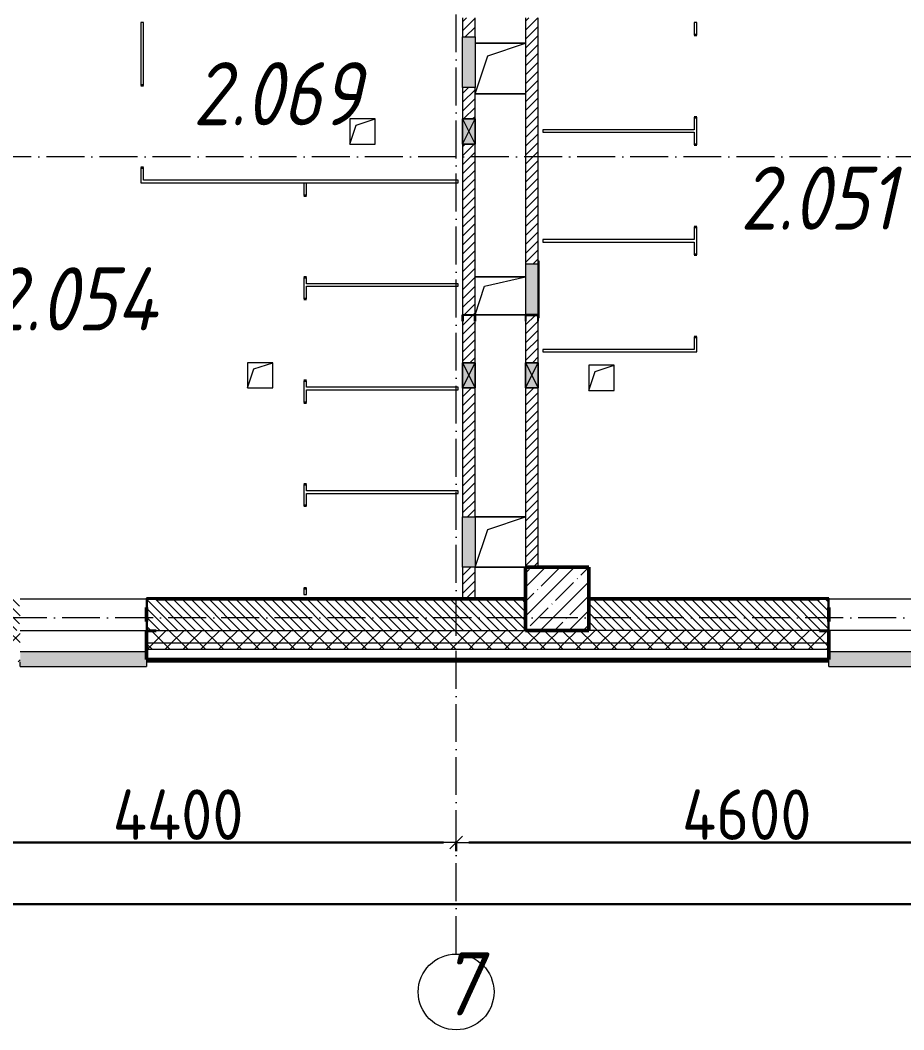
# Model space of a CAD drawing. Header units: millimetres. Extents: x -213536 to 1564669, y -45299 to 942238.
# Drawn here: x 550683 to 557676, y 566461 to 574458 of the extents above; entities that cross this region are included whole.
import ezdxf

# ---------------------------------------------------------------- set-up
doc = ezdxf.new("R2010")
doc.units = ezdxf.units.MM
doc.linetypes.add('50_200_ШТРИХ_1Т_ш5_п1_п1_', pattern=[700, 500, -100, 0, -100])
for name, color, linetype, lineweight in [('3.1) ЖБ окна 1.2 м', 102, 'Continuous', 30), ('A-____-____-DIMS', 7, 'Continuous', 9), ('A-DETL-GENF-OTLN', 7, 'Continuous', 9), ('A-DOOR-OPNG-MCUT', 7, 'Continuous', 35), ('A-FLOR-____-OTLN', 7, 'Continuous', 9), ('A-GENM-____-MCUT', 7, 'Continuous', 25), ('A-GENM-____-OTLN', 7, 'Continuous', 9), ('A-GENM-____-OTLN-1', 7, 'Continuous', 25), ('A-GLAZ-____-OTLN', 7, 'Continuous', 9), ('A-WALL-____-MCUT-2', 7, 'Continuous', 50), ('A-WALL-____-MCUT-3', 7, 'Continuous', 9), ('A-WALL-____-OTLN', 7, 'Continuous', 9), ('A-WALL-____-PATT-1', 7, 'Continuous', 9), ('A-WALL-FNSH-MCUT-1', 7, 'Continuous', 9), ('S-COLS-____-MCUT', 7, 'Continuous', 50), ('S-COLS-____-OTLN', 7, 'Continuous', 9), ('S-GRID-____-IDEN', 7, 'Continuous', 9), ('S-GRID-____-OTLN-1', 7, '50_200_ШТРИХ_1Т_ш5_п1_п1_', 9), ('Марки помещений', 7, 'Continuous', 9)]:
    doc.layers.add(name, color=color, linetype=linetype, lineweight=lineweight)
doc.layers.add('A-DOOR-____-OTLN-1', color=7, linetype='Continuous', lineweight=9, true_color=0xffffff)
doc.layers.add('A-GLAZ-____-OTLN-1', color=7, linetype='Continuous', lineweight=9, true_color=0xc0c0c0)
doc.styles.add('ISOCPEUR_I', font='isocpeui.ttf', dxfattribs={"width": 0.9, "height": 2.5})
doc.styles.add('ISOCPEUR_I_3', font='isocpeui.ttf', dxfattribs={"width": 0.85, "height": 2.2})
doc.styles.add('СПДС', font='isocpeur.ttf', dxfattribs={"width": 0.9})
doc.dimstyles.new('Размера А3', dxfattribs={"dimtxt": 200, "dimasz": 100, "dimexe": 70, "dimexo": 100, "dimgap": 20, "dimtad": 1, "dimdec": 0, "dimrnd": 10, "dimzin": 0, "dimdsep": 46, "dimtxsty": 'СПДС', "dimblk": 'ARROWHEAD_6', "dimcen": 1, "dimclrd": 256, "dimclre": 256, "dimclrt": 256, "dimazin": 0, "dimtfac": 1, "dimtdec": 0, "dimtmove": 2, "dimatfit": 3, "dimfxl": 1, "dimtolj": 1, "dimtzin": 0, "dimarcsym": 0})
pattern_1 = [(135, (544282.637, 571544.04), (-35.35534, -35.35534), [])]
pattern_2 = [(45, (544282.64, 571544.04), (-70.71068, 70.71068), []), (135, (544282.64, 571544.04), (-70.71068, -70.71068), [])]
pattern_3 = [(45, (544282.637, 571544.04), (-35.35534, 35.35534), [])]

# ---------------------------------------------------------------- blocks, each defined once
blk = doc.blocks.new('BSC_Колонна _Прямоугольная - 500х500-V64-АР1_План отверстий 2 этажа в осях 1-64_А-ГГ')
at = {"layer": 'S-COLS-____-OTLN'}
h = blk.add_hatch(dxfattribs=at)
h.set_pattern_fill('FP_93', color=256, style=0, pattern_type=2)
h.set_pattern_definition([(45, (-10650, 1668.96), (-114.0493, 114.0493), []), (45, (-10535.95, 1668.96), (-114.0493, 114.0493), [201.612, -40.322, 3.353, -36.97])])
h.paths.add_polyline_path([(-250, -250), (250, -250), (250, 250), (-250, 250)], flags=0)
at = {"layer": 'S-COLS-____-MCUT'}
for p, q in [((250, 250), (-250, 250)), ((-250, 250), (-250, -250)), ((250, -250), (250, 250)), ((-250, -250), (250, -250))]:
    blk.add_line(p, q, dxfattribs=at)
blk = doc.blocks.new('DOR_ДУ_распашная__1Ст_Прямоугольная_ШЕР - Вн_650х2100h_Кабинки С_у-17949503-АР1_План отверстий 2 этажа в осях 1-64_А-ГГ')
at = {"layer": 'A-DOOR-OPNG-MCUT'}
for p, q in [((-325, 10), (-325, -10)), ((325, -10), (325, 10))]:
    blk.add_line(p, q, dxfattribs=at)
blk = doc.blocks.new('DOR_ДУ_распашная__1Ст_Прямоугольная_ШЕР - Вн_650х2100h_Кабинки С_у-19996353-АР1_План отверстий 2 этажа в осях 1-64_А-ГГ')
at = {"layer": 'A-DOOR-OPNG-MCUT'}
for p, q in [((-325, 10), (-325, -10)), ((325, -10), (325, 10))]:
    blk.add_line(p, q, dxfattribs=at)
blk = doc.blocks.new('DOR_ДУ_распашная__1Ст_Прямоугольная_ШЕР - Вн_650х2100h_Кабинки С_у-17949507-АР1_План отверстий 2 этажа в осях 1-64_А-ГГ')
at = {"layer": 'A-DOOR-OPNG-MCUT'}
for p, q in [((-325, -10), (-325, 10)), ((325, 10), (325, -10))]:
    blk.add_line(p, q, dxfattribs=at)
blk = doc.blocks.new('Фахверк_СКБ_Уголок - 250_2700-27497298-АР1_План отверстий 2 этажа в осях 1-64_А-ГГ')
at = {"layer": 'A-GENM-____-MCUT'}
for p, q in [((200, 181), (125, 181)), ((125, 181), (125, 106)), ((131, 106), (131, 175)), ((131, 175), (200, 175)), ((200, 175), (200, 181)), ((125, 106), (131, 106)), ((131, -6), (125, -6)), ((125, -6), (125, -81)), ((131, -75), (131, -6)), ((200, -75), (131, -75)), ((200, -81), (200, -75)), ((125, -81), (200, -81))]:
    blk.add_line(p, q, dxfattribs=at)
blk = doc.blocks.new('154_Фахверк_СКБ_Швеллер - Тип_100_3960-28331862-АР1_План отверстий 2 этажа в осях 1-64_А-ГГ')
at = {"layer": 'A-GENM-____-MCUT'}
for p, q in [((175, 50), (125, 50)), ((125, 50), (125, -50)), ((128, 47), (175, 47)), ((128, -47), (128, 47)), ((175, 47), (175, 50)), ((125, -50), (175, -50)), ((175, -47), (128, -47)), ((175, -50), (175, -47))]:
    blk.add_line(p, q, dxfattribs=at)
blk = doc.blocks.new('154_Фахверк_СКБ_Швеллер - Тип_100_3960-28333271-АР1_План отверстий 2 этажа в осях 1-64_А-ГГ')
at = {"layer": 'A-GENM-____-MCUT'}
for p, q in [((125, 50), (175, 50)), ((125, -50), (125, 50)), ((128, 47), (128, -47)), ((175, 47), (128, 47)), ((175, 50), (175, 47)), ((175, -50), (125, -50)), ((128, -47), (175, -47)), ((175, -47), (175, -50))]:
    blk.add_line(p, q, dxfattribs=at)
blk = doc.blocks.new('AR_Отверстие Ниша - Лючок-32405868-АР1_План отверстий 2 этажа в осях 1-64_А-ГГ')
at = {"layer": 'A-GLAZ-____-OTLN'}
blk.add_hatch(color=256, dxfattribs=at).paths.add_polyline_path([(-200, -50), (200, -50), (200, 50), (-200, 50), (-200, -47)], flags=0)
for p, q in [((200, 50), (-200, 50)), ((200, -50), (200, 50)), ((-200, -50), (200, -50))]:
    blk.add_line(p, q, dxfattribs=at)
blk = doc.blocks.new('Л_Общий_Лючок - Лючок-29677405-АР1_План отверстий 2 этажа в осях 1-64_А-ГГ')
at = {"layer": 'A-GLAZ-____-OTLN-1'}
blk.add_hatch(color=256, dxfattribs=at).paths.add_polyline_path([(400, 0), (424, 0), (424, 6), (-24, 6), (-24, 0), (0, 0)], flags=0)
at = {"layer": 'A-GLAZ-____-OTLN'}
for p, q in [((424, 6), (-24, 6)), ((-24, 6), (-24, 0)), ((424, 6), (424, 0))]:
    blk.add_line(p, q, dxfattribs=at)
blk = doc.blocks.new('AR_Отверстие Ниша - Лючок-32405936-АР1_План отверстий 2 этажа в осях 1-64_А-ГГ')
at = {"layer": 'A-GLAZ-____-OTLN'}
blk.add_hatch(color=256, dxfattribs=at).paths.add_polyline_path([(-200, -50), (200, -50), (200, 50), (-200, 50)], flags=0)
for p, q in [((-200, 50), (200, 50)), ((-200, -50), (-200, 50)), ((200, 50), (200, -50)), ((200, -50), (-200, -50))]:
    blk.add_line(p, q, dxfattribs=at)
blk = doc.blocks.new('AR_Отверстие Ниша - Лючок-32405898-АР1_План отверстий 2 этажа в осях 1-64_А-ГГ')
at = {"layer": 'A-GLAZ-____-OTLN'}
blk.add_hatch(color=256, dxfattribs=at).paths.add_polyline_path([(-200, -50), (200, -50), (200, 50), (-200, 50)], flags=0)
for p, q in [((-200, 50), (200, 50)), ((-200, -50), (-200, 50)), ((200, 50), (200, -50)), ((200, -50), (-200, -50))]:
    blk.add_line(p, q, dxfattribs=at)
blk = doc.blocks.new('AR_Отверстие прямоугольное _в стене_ - AR_Отверстие прямоугольное _в стене__ВК-32402728-АР1_План отверстий 2 этажа в осях 1-64_А-ГГ')
at = {"layer": 'A-GLAZ-____-OTLN'}
blk.add_hatch(color=256, dxfattribs=at).paths.add_polyline_path([(-100, -50), (100, -50), (100, 50), (-100, 50)], flags=0)
at = {"layer": 'A-DETL-GENF-OTLN'}
for p, q in [((-100, -50), (-100, 50)), ((-100, 50), (100, 50)), ((100, 50), (-100, -50)), ((-100, 50), (100, -50)), ((100, 50), (-100, 50)), ((-100, 50), (-100, -50)), ((100, 50), (100, -50)), ((100, -50), (100, 50)), ((100, -50), (-100, -50)), ((-100, -50), (100, -50))]:
    blk.add_line(p, q, dxfattribs=at)
blk = doc.blocks.new('AR_Отверстие прямоугольное _в стене_ - AR_Отверстие прямоугольное _в стене__ВК-32402434-АР1_План отверстий 2 этажа в осях 1-64_А-ГГ')
at = {"layer": 'A-GLAZ-____-OTLN'}
blk.add_hatch(color=256, dxfattribs=at).paths.add_polyline_path([(-100, -50), (100, -50), (100, 50), (-100, 50)], flags=0)
at = {"layer": 'A-DETL-GENF-OTLN'}
for p, q in [((-100, -50), (-100, 50)), ((-100, 50), (100, 50)), ((100, 50), (-100, -50)), ((-100, 50), (100, -50)), ((100, 50), (-100, 50)), ((-100, 50), (-100, -50)), ((100, 50), (100, -50)), ((100, -50), (100, 50)), ((100, -50), (-100, -50)), ((-100, -50), (100, -50))]:
    blk.add_line(p, q, dxfattribs=at)
blk = doc.blocks.new('AR_Отверстие прямоугольное _в плите_ - AR_Отверстие прямоугольное _в плите_-30459207-АР1_План отверстий 2 этажа в осях 1-64_А-ГГ')
at = {"layer": 'A-GENM-____-OTLN'}
for p, q in [((100, 100), (-100, 100)), ((-100, 100), (-100, -100)), ((-50, 50), (100, 100)), ((100, -100), (100, 100)), ((-100, -100), (-50, 50)), ((-100, -100), (100, -100))]:
    blk.add_line(p, q, dxfattribs=at)
blk = doc.blocks.new('AR_Отверстие прямоугольное _в плите_ - AR_Отверстие прямоугольное _в плите_-30459211-АР1_План отверстий 2 этажа в осях 1-64_А-ГГ')
at = {"layer": 'A-GENM-____-OTLN'}
for p, q in [((200, 200), (-200, 200)), ((-100, 100), (200, 200)), ((-200, -200), (-100, 100)), ((-200, -200), (200, -200))]:
    blk.add_line(p, q, dxfattribs=at)
blk = doc.blocks.new('AR_Отверстие прямоугольное _в плите_ - AR_Отверстие прямоугольное _в плите_-30459214-АР1_План отверстий 2 этажа в осях 1-64_А-ГГ')
at = {"layer": 'A-GENM-____-OTLN'}
for p, q in [((200, 150), (-200, 150)), ((-125, 75), (200, 150)), ((-200, -150), (-125, 75)), ((-200, -150), (200, -150))]:
    blk.add_line(p, q, dxfattribs=at)
blk = doc.blocks.new('Отлив_СКБ - Отлив витража_120_НВФ-31885283-АР1_План отверстий 2 этажа в осях 1-64_А-ГГ')
at = {"layer": 'A-GLAZ-____-OTLN-1'}
for points in [[(0, -2), (1000, -2), (1000, 0), (0, 0)], [(0, -120), (1000, -120), (1000, -2), (0, -2), (0, -85.5)]]:
    blk.add_hatch(color=256, dxfattribs=at).paths.add_polyline_path(points, flags=0)
at = {"layer": 'A-GLAZ-____-OTLN'}
for p, q in [((0, 0), (1000, 0)), ((1000, -2), (0, -2)), ((0, -120), (0, -83)), ((0, -120), (1000, -120)), ((1000, -83), (1000, -120))]:
    blk.add_line(p, q, dxfattribs=at)
blk = doc.blocks.new('Ось сетки - Круг_Ø6_00__ISO-2_5_0_9K_-25732049-АР1_План отверстий 2 этажа в осях 1-64_А-ГГ')
at = {"layer": 'S-GRID-____-IDEN'}
blk.add_circle((0, 0), 3, dxfattribs=at)
blk = doc.blocks.new('ARROWHEAD_6')
at = {"color": 0, "linetype": 'Continuous'}
for p, q in [((0, 0), (-1, 0)), ((-0.5, -0.5), (0.5, 0.5))]:
    blk.add_line(p, q, dxfattribs=at)
blk = doc.blocks.new('*D5507')
at = {"layer": 'A-____-____-DIMS', "lineweight": -2, "transparency": 16777216}
for p, q in [((-10141.7, 455423.5), (-10141.7, 455347.4)), ((-10041.7, 455417.4), (-5841.7, 455417.4)), ((-5741.7, 455423.5), (-5741.7, 455347.4))]:
    blk.add_line(p, q, dxfattribs=at)
at = {"layer": 'Defpoints', "color": 0, "lineweight": 30, "transparency": 16777216}
for p in [(-10141.7, 455523.5), (-5741.7, 455523.5), (-5741.7, 455417.4)]:
    blk.add_point(p, dxfattribs=at)
at = {"layer": 'A-____-____-DIMS', "lineweight": -2, "transparency": 16777216, "xscale": 100, "yscale": 100, "zscale": 100, "rotation": 180}
blk.add_blockref('ARROWHEAD_6', (-10141.7, 455417.4), dxfattribs=at)
at = {"layer": 'A-____-____-DIMS', "lineweight": -2, "transparency": 16777216, "xscale": 100, "yscale": 100, "zscale": 100}
blk.add_blockref('ARROWHEAD_6', (-5741.7, 455417.4), dxfattribs=at)
at = {"layer": 'A-____-____-DIMS', "transparency": 16777216, "insert": (-7941.7, 455637.4), "char_height": 400, "attachment_point": 5, "style": 'СПДС'}
blk.add_mtext('\\A1;4400', dxfattribs=at)
blk = doc.blocks.new('*D5508')
at = {"layer": 'A-____-____-DIMS', "lineweight": -2, "transparency": 16777216}
for p, q in [((-5741.7, 455423.5), (-5741.7, 455347.4)), ((-5641.7, 455417.4), (-1241.7, 455417.4)), ((-1141.7, 455423.5), (-1141.7, 455347.4))]:
    blk.add_line(p, q, dxfattribs=at)
at = {"layer": 'Defpoints', "color": 0, "lineweight": 30, "transparency": 16777216}
for p in [(-5741.7, 455523.5), (-1141.7, 455523.5), (-1141.7, 455417.4)]:
    blk.add_point(p, dxfattribs=at)
at = {"layer": 'A-____-____-DIMS', "lineweight": -2, "transparency": 16777216, "xscale": 100, "yscale": 100, "zscale": 100, "rotation": 180}
blk.add_blockref('ARROWHEAD_6', (-5741.7, 455417.4), dxfattribs=at)
at = {"layer": 'A-____-____-DIMS', "lineweight": -2, "transparency": 16777216, "xscale": 100, "yscale": 100, "zscale": 100}
blk.add_blockref('ARROWHEAD_6', (-1141.7, 455417.4), dxfattribs=at)
at = {"layer": 'A-____-____-DIMS', "transparency": 16777216, "insert": (-3441.7, 455637.4), "char_height": 400, "attachment_point": 5, "style": 'СПДС'}
blk.add_mtext('\\A1;4600', dxfattribs=at)
blk = doc.blocks.new('*D5624')
at = {"layer": 'A-____-____-DIMS', "lineweight": -2, "transparency": 16777216}
for p, q in [((-17941.7, 454935.3), (-17941.7, 454859.2)), ((-17841.7, 454929.2), (85458.3, 454929.2)), ((85558.3, 454935.3), (85558.3, 454859.2))]:
    blk.add_line(p, q, dxfattribs=at)
at = {"layer": 'Defpoints', "color": 0, "lineweight": 30, "transparency": 16777216}
for p in [(-17941.7, 455035.3), (85558.3, 455035.3), (85558.3, 454929.2)]:
    blk.add_point(p, dxfattribs=at)
at = {"layer": 'A-____-____-DIMS', "lineweight": -2, "transparency": 16777216, "xscale": 100, "yscale": 100, "zscale": 100, "rotation": 180}
blk.add_blockref('ARROWHEAD_6', (-17941.7, 454929.2), dxfattribs=at)
at = {"layer": 'A-____-____-DIMS', "lineweight": -2, "transparency": 16777216, "xscale": 100, "yscale": 100, "zscale": 100}
blk.add_blockref('ARROWHEAD_6', (85558.3, 454929.2), dxfattribs=at)
at = {"layer": 'A-____-____-DIMS', "transparency": 16777216, "insert": (33808.3, 455149.2), "char_height": 400, "attachment_point": 5, "style": 'СПДС'}
blk.add_mtext('\\A1;103500', dxfattribs=at)
blk = doc.blocks.new('2этаж')
at = {"layer": 'S-GRID-____-OTLN-1', "color": 251, "ltscale": 0.6, "true_color": 0x636466}
for p, q in [((-5741.7, 454533.3), (-5741.7, 508896.9)), ((88359, 460847), (-20260.4, 460847)), ((88482.7, 457197), (-20260.4, 457197))]:
    blk.add_line(p, q, dxfattribs=at)
at = {"layer": 'S-GRID-____-IDEN', "insert": (-5867.9, 454547.9), "char_height": 500, "width": 202.025, "attachment_point": 1, "style": 'ISOCPEUR_I'}
blk.add_mtext('\\fISOCPEUR|b0|i1|c204|p34|;\\W.9;7', dxfattribs=at)
at = {"layer": 'A-____-____-DIMS'}
for base, p1, p2, picture, middle in [((-5741.7, 455417.4), (-10141.7, 455523.5), (-5741.7, 455523.5), '*D5507', (-7941.7, 455637.4)), ((-1141.7, 455417.4), (-5741.7, 455523.5), (-1141.7, 455523.5), '*D5508', (-3441.7, 455637.4)), ((85558.3, 454929.2), (-17941.7, 455035.3), (85558.3, 455035.3), '*D5624', (33808.3, 455149.2))]:
    dim = blk.add_linear_dim(base=base, p1=p1, p2=p2, dimstyle='Размера А3', override={"dimtxt": 400}, dxfattribs=at)
    dim.commit()
    dim.dimension.update_dxf_attribs({"geometry": picture, "text_midpoint": middle})

msp = doc.modelspace()

# ---------------------------------------------------------------- hatches: boundary and pattern name
at = {"layer": 'A-WALL-____-PATT-1'}
h = msp.add_hatch(dxfattribs=at)
h.set_pattern_fill('FP_5', color=256, style=0, pattern_type=2)
h.set_pattern_definition(pattern_3)
h.paths.add_polyline_path([(554282.6, 569875.1), (554282.6, 570125.1), (554182.6, 570125.1), (554182.6, 569875.1)], flags=0)
h.paths.add_polyline_path([(554182.6, 570525.1), (554282.6, 570525.1), (554282.6, 571545.1), (554182.6, 571545.1), (554182.6, 570560)], flags=0)
h.paths.add_polyline_path([(554182.6, 571745.1), (554282.6, 571745.1), (554282.6, 572075.1), (554279.6, 572075.1), (554279.6, 572122.1), (554185.6, 572122.1), (554185.6, 572075.1), (554182.6, 572075.1)], flags=0)
h.paths.add_polyline_path([(554279.6, 572125.1), (554282.6, 572125.1), (554282.6, 573475.1), (554182.6, 573475.1), (554182.6, 572125.1), (554185.8, 572125.1)], flags=0)
h.paths.add_polyline_path([(554282.6, 573675.1), (554282.6, 573925.1), (554182.6, 573925.1), (554182.6, 573675.1)], flags=0)
h.paths.add_polyline_path([(554182.6, 574325.1), (554282.6, 574325.1), (554282.6, 574475.1), (554182.6, 574475.1)], flags=0)
h = msp.add_hatch(dxfattribs=at)
h.set_pattern_fill('FP_5', color=256, style=0, pattern_type=2)
h.set_pattern_definition(pattern_3)
h.paths.add_polyline_path([(554682.6, 570125.1), (554782.6, 570125.1), (554782.6, 571545.1), (554682.6, 571545.1), (554682.6, 570560)], flags=0)
h.paths.add_polyline_path([(554782.6, 571745.1), (554782.6, 572075.1), (554779.6, 572075.1), (554779.6, 572122.1), (554685.6, 572122.1), (554685.6, 572075.1), (554682.6, 572075.1), (554682.6, 571745.1), (554779.6, 571745.1)], flags=0)
h.paths.add_polyline_path([(554782.6, 572525.1), (554782.6, 574475.1), (554682.6, 574475.1), (554682.6, 572525.1)], flags=0)
h = msp.add_hatch(dxfattribs=at)
h.set_pattern_fill('FP_6', color=256, style=0, pattern_type=2)
h.set_pattern_definition(pattern_1)
h.paths.add_polyline_path([(554682.6, 569625.1), (554682.6, 569875.1), (551688.6, 569875.1), (551688.6, 569806.1), (551682.6, 569806.1), (551682.6, 569694.1), (551688.6, 569694.1), (551688.6, 569625.1), (553106.3, 569625.1)], flags=0)
h.paths.add_polyline_path([(550607.6, 569625.1), (550676.6, 569625.1), (550676.6, 569694.1), (550682.6, 569694.1), (550682.6, 569806.1), (550676.6, 569806.1), (550676.6, 569875.1), (550082.6, 569875.1), (550082.6, 569625.1)], flags=0)
h = msp.add_hatch(dxfattribs=at)
h.set_pattern_fill('FP_6', color=256, style=0, pattern_type=2)
h.set_pattern_definition(pattern_1)
h.paths.add_polyline_path([(557007.6, 569625.1), (557076.6, 569625.9), (557076.6, 569694.1), (557082.6, 569694.1), (557082.6, 569806.1), (557076.6, 569806.1), (557076.6, 569875.1), (555182.6, 569875.1), (555182.6, 569625.1), (556641.2, 569625.1)], flags=0)
h.paths.add_polyline_path([(558157.6, 569625.1), (558682.6, 569625.1), (558682.6, 569875.1), (558088.6, 569875.1), (558088.6, 569806.1), (558082.6, 569806.1), (558082.6, 569694.1), (558088.6, 569694.1), (558088.6, 569625.1)], flags=0)
h = msp.add_hatch(dxfattribs=at)
h.set_pattern_fill('FP_1', color=256, style=0, pattern_type=2)
h.set_pattern_definition(pattern_2)
h.paths.add_polyline_path([(645532.6, 569525.1), (645532.6, 569625.1), (636507.6, 569625.1), (636507.6, 569619.1), (636432.6, 569619.1), (636432.6, 569525.1), (645032.6, 569525.1)], flags=0)
h.paths.add_polyline_path([(634632.6, 569525.1), (634632.6, 569619.1), (634557.6, 569619.1), (634557.6, 569625.1), (626682.6, 569625.1), (626682.6, 569525.1), (634409.6, 569525.1)], flags=0)
h.paths.add_polyline_path([(625182.6, 569525.1), (625682.6, 569525.1), (625682.6, 569625.1), (624557.6, 569625.1), (624557.6, 569619.1), (624482.6, 569619.1), (624482.6, 569525.1), (624557.6, 569525.1)], flags=0)
h.paths.add_polyline_path([(615282.6, 569525.1), (616682.6, 569525.1), (616682.6, 569625.1), (615357.6, 569625.1), (615357.6, 569619.1), (615282.6, 569619.1)], flags=0)
h.paths.add_polyline_path([(613132.6, 569525.1), (613482.6, 569525.1), (613482.6, 569619.1), (613407.6, 569619.1), (613407.6, 569625.1), (612357.6, 569625.1), (612357.6, 569619.1), (612282.6, 569619.1), (612282.6, 569525.1), (612632.6, 569525.1)], flags=0)
h.paths.add_polyline_path([(610482.3, 569525.1), (610482.3, 569619.1), (610407.6, 569619.1), (610407.6, 569625.1), (609357.6, 569625.1), (609357.6, 569619.1), (609282.6, 569619.1), (609282.6, 569525.1), (609665.1, 569525.1)], flags=0)
h.paths.add_polyline_path([(607482.6, 569525.1), (607482.6, 569619.1), (607407.6, 569619.1), (607407.6, 569625.1), (606357.6, 569625.1), (606357.6, 569619.1), (606282.6, 569619.1), (606282.6, 569525.1), (607013.9, 569525.1)], flags=0)
h.paths.add_polyline_path([(603632.6, 569525.1), (604482.6, 569525.1), (604482.6, 569619.1), (604407.6, 569619.1), (604407.6, 569625.1), (603357.6, 569625.1), (603357.6, 569619.1), (603282.6, 569619.1), (603282.6, 569525.1), (603479, 569525.1)], flags=0)
h.paths.add_polyline_path([(598176.6, 569525.1), (598482.6, 569525.1), (598482.6, 569619.1), (598407.6, 569619.1), (598407.6, 569625.1), (597357.6, 569625.1), (597357.6, 569619.1), (597282.6, 569619.1), (597282.6, 569525.1), (598132.6, 569525.1)], flags=0)
h.paths.add_polyline_path([(594282.6, 569525.1), (595482.6, 569525.1), (595482.6, 569619.1), (595407.6, 569619.1), (595407.6, 569625.1), (594357.6, 569625.1), (594357.6, 569619.1), (594282.6, 569619.1)], flags=0)
h.paths.add_polyline_path([(591990.5, 569525.1), (592482.6, 569525.1), (592482.6, 569619.1), (592407.6, 569619.1), (592407.6, 569625.1), (591357.6, 569625.1), (591357.6, 569619.1), (591282.6, 569619.1), (591282.6, 569525.1), (591357.6, 569525.1)], flags=0)
h.paths.add_polyline_path([(589339.3, 569525.1), (589482.6, 569525.1), (589482.6, 569619.1), (589407.6, 569619.1), (589407.6, 569625.1), (588357.6, 569625.1), (588357.6, 569619.1), (588282.6, 569619.1), (588282.6, 569525.1), (589132.6, 569525.1)], flags=0)
h.paths.add_polyline_path([(586482.6, 569525.1), (586482.6, 569619.1), (586407.6, 569619.1), (586407.6, 569625.1), (585357.6, 569625.1), (585357.6, 569619.1), (585282.6, 569619.1), (585282.6, 569525.1), (586407.6, 569525.1)], flags=0)
h.paths.add_polyline_path([(583482.6, 569525.1), (583482.6, 569619.1), (583407.6, 569619.7), (583407.6, 569625.1), (582082.6, 569625.1), (582082.6, 569525.1), (583476.6, 569525.1)], flags=0)
h.paths.add_polyline_path([(579082.6, 569525.1), (580282.6, 569525.1), (580282.6, 569619.1), (580207.6, 569619.1), (580207.6, 569625.1), (579082.6, 569625.1)], flags=0)
h.paths.add_polyline_path([(577276.6, 569525.1), (577282.6, 569525.1), (577282.6, 569619.1), (577207.6, 569619.1), (577207.6, 569625.1), (576157.6, 569625.1), (576157.6, 569619.1), (576082.6, 569619.1), (576083.3, 569525.1), (577207.6, 569525.1)], flags=0)
h.paths.add_polyline_path([(574207.6, 569525.1), (574282.6, 569525.1), (574282.6, 569619.1), (574207.6, 569619.1), (574207.6, 569625.1), (573082.6, 569625.1), (573082.6, 569525.1), (573582.6, 569525.1)], flags=0)
h.paths.add_polyline_path([(570582.6, 569525.1), (571282.6, 569525.1), (571282.6, 569619.1), (571207.6, 569619.1), (571207.6, 569625.1), (570082.6, 569625.1), (570082.6, 569525.1)], flags=0)
h.paths.add_polyline_path([(568282.6, 569525.1), (568282.6, 569619.1), (568207.6, 569619.1), (568207.6, 569625.1), (567157.6, 569625.1), (567157.6, 569619.1), (567082.6, 569619.1), (567082.6, 569525.1), (567246, 569525.1)], flags=0)
h.paths.add_polyline_path([(565207.6, 569525.1), (565282.6, 569525.1), (565282.6, 569619.1), (565207.6, 569619.1), (565207.6, 569625.1), (564082.6, 569625.1), (564082.6, 569525.1), (564594.8, 569525.1)], flags=0)
h.paths.add_polyline_path([(561082.6, 569525.1), (562282.6, 569525.1), (562282.6, 569619.1), (562207.6, 569619.1), (562207.6, 569625.1), (561082.6, 569625.1)], flags=0)
h.paths.add_polyline_path([(559282.6, 569525.1), (559282.6, 569619.1), (559207.6, 569619.1), (559207.6, 569625.1), (558157.6, 569625.1), (558157.6, 569619.1), (558082.6, 569619.1), (558082.6, 569525.1), (559182.6, 569525.1)], flags=0)
h.paths.add_polyline_path([(557082.6, 569525.1), (557082.6, 569619.1), (557007.6, 569619.1), (557007.6, 569625.1), (551757.6, 569625.1), (551757.6, 569619.1), (551682.6, 569619.1), (551682.6, 569525.1), (556641.2, 569525.1)], flags=0)
h.paths.add_polyline_path([(549582.6, 569525.1), (550682.6, 569525.1), (550682.6, 569619.1), (550607.6, 569619.1), (550607.6, 569625.1), (541832.6, 569625.1), (541832.6, 569525.1), (549571.3, 569525.1)], flags=0)
h = msp.add_hatch(dxfattribs=at)
h.set_pattern_fill('FP_1', color=256, style=0, pattern_type=2)
h.set_pattern_definition(pattern_2)
h.paths.add_polyline_path([(645532.6, 569475.1), (645632.6, 569475.1), (645632.6, 569525.1), (636432.6, 569525.1), (636432.6, 569475.1), (645014.4, 569475.1)], flags=0)
h.paths.add_polyline_path([(633525.9, 569475.1), (634632.6, 569475.1), (634632.6, 569525.1), (626682.6, 569525.1), (626682.6, 569475.1), (632642.2, 569475.1)], flags=0)
h.paths.add_polyline_path([(624482.6, 569475.1), (625682.6, 569475.1), (625682.6, 569525.1), (624482.6, 569525.1)], flags=0)
h.paths.add_polyline_path([(616682.6, 569475.1), (616682.6, 569525.1), (615282.6, 569525.1), (615282.6, 569475.1), (615851.3, 569475.1)], flags=0)
h.paths.add_polyline_path([(613482.6, 569475.1), (613482.6, 569525.1), (612282.6, 569525.1), (612282.6, 569475.1), (613200.1, 569475.1)], flags=0)
h.paths.add_polyline_path([(609665.1, 569475.1), (610482.3, 569475.1), (610482.3, 569525.1), (609282.6, 569525.1), (609282.6, 569475.1)], flags=0)
h.paths.add_polyline_path([(607482.6, 569475.1), (607482.6, 569525.1), (606282.6, 569525.1), (606282.6, 569475.1), (607013.9, 569475.1)], flags=0)
h.paths.add_polyline_path([(604362.7, 569475.1), (604482.6, 569475.1), (604482.6, 569525.1), (603282.6, 569525.1), (603282.6, 569475.1), (603479, 569475.1)], flags=0)
h.paths.add_polyline_path([(598482.6, 569475.1), (598482.6, 569525.1), (597282.6, 569525.1), (597282.6, 569475.1), (598176.6, 569475.1)], flags=0)
h.paths.add_polyline_path([(595482.6, 569475.1), (595482.6, 569525.1), (594282.6, 569525.1), (594282.6, 569475.1), (594641.7, 569475.1)], flags=0)
h.paths.add_polyline_path([(591282.6, 569475.1), (592482.6, 569475.1), (592482.6, 569525.1), (591282.6, 569525.1)], flags=0)
h.paths.add_polyline_path([(589339.3, 569475.1), (589482.6, 569475.1), (589482.6, 569525.1), (588282.6, 569525.1), (588282.6, 569475.1), (588455.6, 569475.1)], flags=0)
h.paths.add_polyline_path([(586482.6, 569475.1), (586482.6, 569525.1), (585282.6, 569525.1), (585282.6, 569475.1), (585804.4, 569475.1)], flags=0)
h.paths.add_polyline_path([(583153.2, 569475.1), (583482.6, 569475.1), (583482.6, 569525.1), (582082.6, 569525.1), (582082.6, 569475.1), (582269.4, 569475.1)], flags=0)
h.paths.add_polyline_path([(580282.6, 569475.1), (580282.6, 569525.1), (579082.6, 569525.1), (579082.6, 569475.1), (579618.2, 569475.1)], flags=0)
h.paths.add_polyline_path([(577282.6, 569475.1), (577282.6, 569525.1), (576082.6, 569525.1), (576083.3, 569475.1)], flags=0)
h.paths.add_polyline_path([(574282.6, 569475.1), (574282.6, 569525.1), (573082.6, 569525.1), (573082.6, 569475.1)], flags=0)
h.paths.add_polyline_path([(570082.6, 569475.1), (571282.6, 569475.1), (571282.6, 569525.1), (570082.6, 569525.1)], flags=0)
h.paths.add_polyline_path([(568282.6, 569475.1), (568282.6, 569525.1), (567082.6, 569525.1), (567082.6, 569475.1), (567246, 569475.1)], flags=0)
h.paths.add_polyline_path([(565282.6, 569475.1), (565282.6, 569525.1), (564082.6, 569525.1), (564082.6, 569475.1), (564594.8, 569475.1)], flags=0)
h.paths.add_polyline_path([(562282.6, 569475.1), (562282.6, 569525.1), (561082.6, 569525.1), (561082.6, 569475.1), (561943.6, 569475.1)], flags=0)
h.paths.add_polyline_path([(559282.6, 569475.1), (559282.6, 569525.1), (558082.6, 569525.1), (558082.6, 569475.1), (558408.7, 569475.1)], flags=0)
h.paths.add_polyline_path([(557082.6, 569475.1), (557082.6, 569525.1), (551682.6, 569525.1), (551682.6, 569475.1), (556641.2, 569475.1)], flags=0)
h.paths.add_polyline_path([(550682.6, 569475.1), (550682.6, 569525.1), (541732.6, 569525.1), (541732.6, 569475.1), (549571.3, 569475.1)], flags=0)
h = msp.add_hatch(dxfattribs=at)
h.set_pattern_fill('FP_3', color=256, style=0, pattern_type=2)
h.set_pattern_definition([(45, (544282.64, 571544.04), (-85.5366, 85.5366), []), (45, (544339.66, 571544.04), (-85.5366, 85.5366), [])])
h.paths.add_polyline_path([(582083.6, 569375.1), (582597.6, 569375.1), (582597.6, 569395.1), (582083.6, 569395.1)], flags=0)
h.paths.add_polyline_path([(579618.2, 569375.1), (580282.6, 569375.1), (580282.6, 569395.1), (579082.6, 569395.1), (579082.6, 569375.1)], flags=0)
h.paths.add_polyline_path([(577282.6, 569375.1), (577282.6, 569395.1), (576083.6, 569395.1), (576083.6, 569375.1)], flags=0)
h.paths.add_polyline_path([(574282.6, 569375.1), (574282.6, 569395.1), (573082.6, 569395.1), (573082.6, 569375.1)], flags=0)
h.paths.add_polyline_path([(570780.9, 569375.1), (571282.6, 569375.1), (571282.6, 569395.1), (570083.6, 569395.1), (570083.6, 569375.1)], flags=0)
h.paths.add_polyline_path([(568282.6, 569375.1), (568282.6, 569395.1), (567082.6, 569395.1), (567082.6, 569375.1), (567246, 569375.1)], flags=0)
h.paths.add_polyline_path([(564594.8, 569375.1), (565282.6, 569375.1), (565282.6, 569395.1), (564082.6, 569395.1), (564082.6, 569375.1)], flags=0)
h.paths.add_polyline_path([(561943.6, 569375.1), (562282.6, 569375.1), (562282.6, 569395.1), (561082.6, 569395.1), (561082.6, 569375.1)], flags=0)
h.paths.add_polyline_path([(558408.7, 569375.1), (559282.6, 569375.1), (559282.6, 569395.1), (558082.6, 569395.1), (558082.6, 569375.1)], flags=0)
h.paths.add_polyline_path([(556641.2, 569375.1), (557082.6, 569375.1), (557082.6, 569395.1), (551682.6, 569395.1), (551682.6, 569375.1), (554873.7, 569375.1)], flags=0)
h.paths.add_polyline_path([(549571.3, 569375.1), (550682.6, 569375.1), (550682.6, 569395.1), (541602.6, 569395.1), (541602.6, 569375.1), (547803.9, 569375.1)], flags=0)

# ---------------------------------------------------------------- linework, layer by layer
at = {"layer": 'A-FLOR-____-OTLN'}
for p, q in [((554282.6, 574275.1), (554682.6, 574275.1)), ((554682.6, 573875.1), (554282.6, 573875.1)), ((554282.6, 572425.1), (554682.6, 572425.1)), ((554682.6, 572125.1), (554282.6, 572125.1)), ((554282.6, 570525.1), (554682.6, 570525.1)), ((554682.6, 570125.1), (554282.6, 570125.1))]:
    msp.add_line(p, q, dxfattribs=at)
at = {"layer": 'A-WALL-____-MCUT-2'}
for p, q in [((551682.6, 569806.1), (551682.6, 569694.1)), ((554682.6, 569875.1), (551757.6, 569875.1)), ((557007.6, 569875.1), (555182.6, 569875.1)), ((557082.6, 569694.1), (557082.6, 569806.1)), ((551682.6, 569619.1), (551682.6, 569395.1)), ((557082.6, 569395.1), (557082.6, 569619.1)), ((551682.6, 569395.1), (557082.6, 569395.1))]:
    msp.add_line(p, q, dxfattribs=at)
at = {"layer": 'A-WALL-____-MCUT-3'}
for p, q in [((551757.6, 569625.1), (554682.6, 569625.1)), ((557007.6, 569625.1), (555182.6, 569625.1)), ((551682.6, 569525.1), (557082.6, 569525.1)), ((551682.6, 569475.1), (557082.6, 569475.1))]:
    msp.add_line(p, q, dxfattribs=at)
at = {"layer": 'A-WALL-____-OTLN'}
for p, q in [((550682.6, 569875.1), (551682.6, 569875.1)), ((557082.6, 569875.1), (558082.6, 569875.1)), ((550682.6, 569625.1), (551682.6, 569625.1)), ((557082.6, 569625.1), (557082.6, 569625.1)), ((558082.6, 569625.1), (557082.6, 569625.1))]:
    msp.add_line(p, q, dxfattribs=at)
at = {"layer": 'A-WALL-FNSH-MCUT-1'}
for p, q in [((554182.6, 574475.1), (554182.6, 574325.1)), ((554282.6, 574325.1), (554282.6, 574475.1)), ((554682.6, 574475.1), (554682.6, 572525.1)), ((554782.6, 572525.1), (554782.6, 574475.1)), ((551657.6, 574440.1), (551637.6, 574440.1)), ((551637.6, 574440.1), (551637.6, 573940.1)), ((551657.6, 573940.1), (551657.6, 574440.1)), ((556037.6, 574440.1), (556017.6, 574440.1)), ((556017.6, 574440.1), (556017.6, 574340.1)), ((556037.6, 574340.1), (556037.6, 574440.1)), ((554182.6, 573925.1), (554182.6, 573675.1)), ((554282.6, 573675.1), (554282.6, 573925.1)), ((556017.6, 573690.1), (556017.6, 573590.1)), ((556037.6, 573470.1), (556037.6, 573690.1)), ((556017.6, 573590.1), (554817.6, 573590.1)), ((554817.6, 573590.1), (554817.6, 573570.1)), ((554817.6, 573570.1), (556017.6, 573570.1)), ((556017.6, 573570.1), (556017.6, 573470.1)), ((554182.6, 573475.1), (554182.6, 572125.1)), ((554282.6, 572125.1), (554282.6, 573475.1)), ((551637.6, 573290.1), (551637.6, 573170.1)), ((551657.6, 573190.1), (551657.6, 573290.1)), ((551637.6, 573170.1), (554147.6, 573170.1)), ((554147.6, 573190.1), (551657.6, 573190.1)), ((552927.6, 573170.1), (552927.6, 573070.1)), ((552947.6, 573070.1), (552947.6, 573170.1)), ((554147.6, 573170.1), (554147.6, 573190.1)), ((556017.6, 572820.1), (556017.6, 572720.1)), ((556037.6, 572600.1), (556037.6, 572820.1)), ((556017.6, 572720.1), (554817.6, 572720.1)), ((554817.6, 572720.1), (554817.6, 572700.1)), ((554817.6, 572700.1), (556017.6, 572700.1)), ((556017.6, 572700.1), (556017.6, 572600.1)), ((552927.6, 572420.1), (552927.6, 572250.1)), ((552947.6, 572370.1), (552947.6, 572420.1)), ((554147.6, 572370.1), (552947.6, 572370.1)), ((554147.6, 572350.1), (554147.6, 572370.1)), ((552947.6, 572250.1), (552947.6, 572350.1)), ((552947.6, 572350.1), (554147.6, 572350.1)), ((554182.6, 572075.1), (554182.6, 571745.1)), ((554282.6, 571745.1), (554282.6, 572075.1)), ((554682.6, 572075.1), (554682.6, 571745.1)), ((554782.6, 571745.1), (554782.6, 572075.1)), ((556017.6, 571950.1), (556017.6, 571850.1)), ((556037.6, 571830.1), (556037.6, 571950.1)), ((556017.6, 571850.1), (554817.6, 571850.1)), ((554817.6, 571850.1), (554817.6, 571830.1)), ((554817.6, 571830.1), (556037.6, 571830.1)), ((552927.6, 571600.1), (552927.6, 571430.1)), ((552947.6, 571550.1), (552947.6, 571600.1)), ((554147.6, 571550.1), (552947.6, 571550.1)), ((552947.6, 571430.1), (552947.6, 571530.1)), ((552947.6, 571530.1), (554147.6, 571530.1)), ((554147.6, 571530.1), (554147.6, 571550.1)), ((554182.6, 571545.1), (554182.6, 570525.1)), ((554282.6, 570525.1), (554282.6, 571545.1)), ((554682.6, 571545.1), (554682.6, 570125.1)), ((554782.6, 570125.1), (554782.6, 571545.1)), ((552927.6, 570780.1), (552927.6, 570610.1)), ((552947.6, 570730.1), (552947.6, 570780.1)), ((554147.6, 570730.1), (552947.6, 570730.1)), ((552947.6, 570610.1), (552947.6, 570710.1)), ((552947.6, 570710.1), (554147.6, 570710.1)), ((554147.6, 570710.1), (554147.6, 570730.1)), ((554182.6, 570125.1), (554182.6, 569875.1)), ((554282.6, 569875.1), (554282.6, 570125.1)), ((552927.6, 569960.1), (552927.6, 569910.1)), ((552927.6, 569910.1), (552947.6, 569910.1)), ((552947.6, 569910.1), (552947.6, 569960.1)), ((554182.6, 569875.1), (554282.6, 569875.1)), ((551682.6, 569395.1), (551682.6, 569375.1)), ((551682.6, 569375.1), (557082.6, 569375.1)), ((557082.6, 569375.1), (557082.6, 569395.1)), ((557082.6, 569395.1), (557082.6, 569395.1))]:
    msp.add_line(p, q, dxfattribs=at)

# ---------------------------------------------------------------- block references
at = {"layer": '3.1) ЖБ окна 1.2 м'}
msp.add_blockref('2этаж', (559874.3, 112528.1), dxfattribs=at)
at = {"layer": 'A-DOOR-____-OTLN-1'}
for name, p, rotation in [('DOR_ДУ_распашная__1Ст_Прямоугольная_ШЕР - Вн_650х2100h_Кабинки С_у-17949503-АР1_План отверстий 2 этажа в осях 1-64_А-ГГ', (556027.6, 574015.1), 269.9999999999989), ('DOR_ДУ_распашная__1Ст_Прямоугольная_ШЕР - Вн_650х2100h_Кабинки С_у-19996353-АР1_План отверстий 2 этажа в осях 1-64_А-ГГ', (551647.6, 573615.1), 90), ('DOR_ДУ_распашная__1Ст_Прямоугольная_ШЕР - Вн_650х2100h_Кабинки С_у-17949503-АР1_План отверстий 2 этажа в осях 1-64_А-ГГ', (556027.6, 573145.1), 269.9999999999989), ('DOR_ДУ_распашная__1Ст_Прямоугольная_ШЕР - Вн_650х2100h_Кабинки С_у-17949507-АР1_План отверстий 2 этажа в осях 1-64_А-ГГ', (552937.6, 572745.1), 270.0000000000007), ('DOR_ДУ_распашная__1Ст_Прямоугольная_ШЕР - Вн_650х2100h_Кабинки С_у-17949503-АР1_План отверстий 2 этажа в осях 1-64_А-ГГ', (556027.6, 572275.1), 269.9999999999989), ('DOR_ДУ_распашная__1Ст_Прямоугольная_ШЕР - Вн_650х2100h_Кабинки С_у-17949507-АР1_План отверстий 2 этажа в осях 1-64_А-ГГ', (552937.6, 571925.1), 270.0000000000007), ('DOR_ДУ_распашная__1Ст_Прямоугольная_ШЕР - Вн_650х2100h_Кабинки С_у-17949507-АР1_План отверстий 2 этажа в осях 1-64_А-ГГ', (552937.6, 571105.1), 270.0000000000007), ('DOR_ДУ_распашная__1Ст_Прямоугольная_ШЕР - Вн_650х2100h_Кабинки С_у-19996353-АР1_План отверстий 2 этажа в осях 1-64_А-ГГ', (552937.6, 570285.1), 90.00000000000065)]:
    msp.add_blockref(name, p, dxfattribs=dict(at, rotation=rotation))
at = {"layer": 'A-GENM-____-OTLN'}
for name, p in [('AR_Отверстие прямоугольное _в плите_ - AR_Отверстие прямоугольное _в плите_-30459211-АР1_План отверстий 2 этажа в осях 1-64_А-ГГ', (554482.6, 574075.1)), ('AR_Отверстие прямоугольное _в плите_ - AR_Отверстие прямоугольное _в плите_-30459207-АР1_План отверстий 2 этажа в осях 1-64_А-ГГ', (553392.6, 573575.1)), ('AR_Отверстие прямоугольное _в плите_ - AR_Отверстие прямоугольное _в плите_-30459214-АР1_План отверстий 2 этажа в осях 1-64_А-ГГ', (554482.6, 572275.1)), ('AR_Отверстие прямоугольное _в плите_ - AR_Отверстие прямоугольное _в плите_-30459207-АР1_План отверстий 2 этажа в осях 1-64_А-ГГ', (552582.6, 571645.1)), ('AR_Отверстие прямоугольное _в плите_ - AR_Отверстие прямоугольное _в плите_-30459207-АР1_План отверстий 2 этажа в осях 1-64_А-ГГ', (555282.6, 571625.1)), ('AR_Отверстие прямоугольное _в плите_ - AR_Отверстие прямоугольное _в плите_-30459211-АР1_План отверстий 2 этажа в осях 1-64_А-ГГ', (554482.6, 570325.1))]:
    msp.add_blockref(name, p, dxfattribs=at)
at = {"layer": 'A-GENM-____-OTLN-1'}
for name, p, rotation in [('154_Фахверк_СКБ_Швеллер - Тип_100_3960-28333271-АР1_План отверстий 2 этажа в осях 1-64_А-ГГ', (554232.6, 572250.1), 269.9999999999997), ('154_Фахверк_СКБ_Швеллер - Тип_100_3960-28331862-АР1_План отверстий 2 этажа в осях 1-64_А-ГГ', (554732.6, 572250.1), 269.9999999999997), ('Фахверк_СКБ_Уголок - 250_2700-27497298-АР1_План отверстий 2 этажа в осях 1-64_А-ГГ', (557207.6, 569800.1), 180)]:
    msp.add_blockref(name, p, dxfattribs=dict(at, rotation=rotation))
msp.add_blockref('Фахверк_СКБ_Уголок - 250_2700-27497298-АР1_План отверстий 2 этажа в осях 1-64_А-ГГ', (551557.6, 569700.1), dxfattribs=at)
at = {"layer": 'A-GLAZ-____-OTLN'}
for name, p, rotation in [('AR_Отверстие Ниша - Лючок-32405898-АР1_План отверстий 2 этажа в осях 1-64_А-ГГ', (554232.6, 574125.1), 89.9999999999997), ('AR_Отверстие прямоугольное _в стене_ - AR_Отверстие прямоугольное _в стене__ВК-32402434-АР1_План отверстий 2 этажа в осях 1-64_А-ГГ', (554232.6, 573575.1), 89.9999999999997), ('AR_Отверстие Ниша - Лючок-32405868-АР1_План отверстий 2 этажа в осях 1-64_А-ГГ', (554732.6, 572325.1), 89.9999999999997), ('Л_Общий_Лючок - Лючок-29677405-АР1_План отверстий 2 этажа в осях 1-64_А-ГГ', (554782.6, 572525.1), 269.9999999999996), ('AR_Отверстие прямоугольное _в стене_ - AR_Отверстие прямоугольное _в стене__ВК-32402434-АР1_План отверстий 2 этажа в осях 1-64_А-ГГ', (554232.6, 571645.1), 89.9999999999997), ('AR_Отверстие прямоугольное _в стене_ - AR_Отверстие прямоугольное _в стене__ВК-32402728-АР1_План отверстий 2 этажа в осях 1-64_А-ГГ', (554732.6, 571645.1), 89.9999999999997), ('AR_Отверстие Ниша - Лючок-32405936-АР1_План отверстий 2 этажа в осях 1-64_А-ГГ', (554232.6, 570325.1), 89.9999999999997)]:
    msp.add_blockref(name, p, dxfattribs=dict(at, rotation=rotation))
for p in [(550682.6, 569458.1), (557082.6, 569458.1)]:
    msp.add_blockref('Отлив_СКБ - Отлив витража_120_НВФ-31885283-АР1_План отверстий 2 этажа в осях 1-64_А-ГГ', p, dxfattribs=at)
at = {"layer": 'S-COLS-____-OTLN'}
msp.add_blockref('BSC_Колонна _Прямоугольная - 500х500-V64-АР1_План отверстий 2 этажа в осях 1-64_А-ГГ', (554932.6, 569875.1), dxfattribs=at)
at = {"layer": 'S-GRID-____-IDEN', "xscale": 99.99999999999993, "yscale": 99.99999999999993, "zscale": 99.99999999999993}
msp.add_blockref('Ось сетки - Круг_Ø6_00__ISO-2_5_0_9K_-25732049-АР1_План отверстий 2 этажа в осях 1-64_А-ГГ', (554132.6, 566761.4), dxfattribs=at)

# ---------------------------------------------------------------- texts
at = {"layer": 'Марки помещений', "char_height": 500, "attachment_point": 1, "style": 'ISOCPEUR_I_3'}
for s, insert, width in [('2.069', (552049.6, 574125.5), 785.654), ('2.051', (556381.4, 573298.6), 737.552), ('2.054', (550426.5, 572500.4), 817.721)]:
    msp.add_mtext(s, dxfattribs=dict(at, insert=insert, width=width))

doc.saveas('drawing.dxf')
